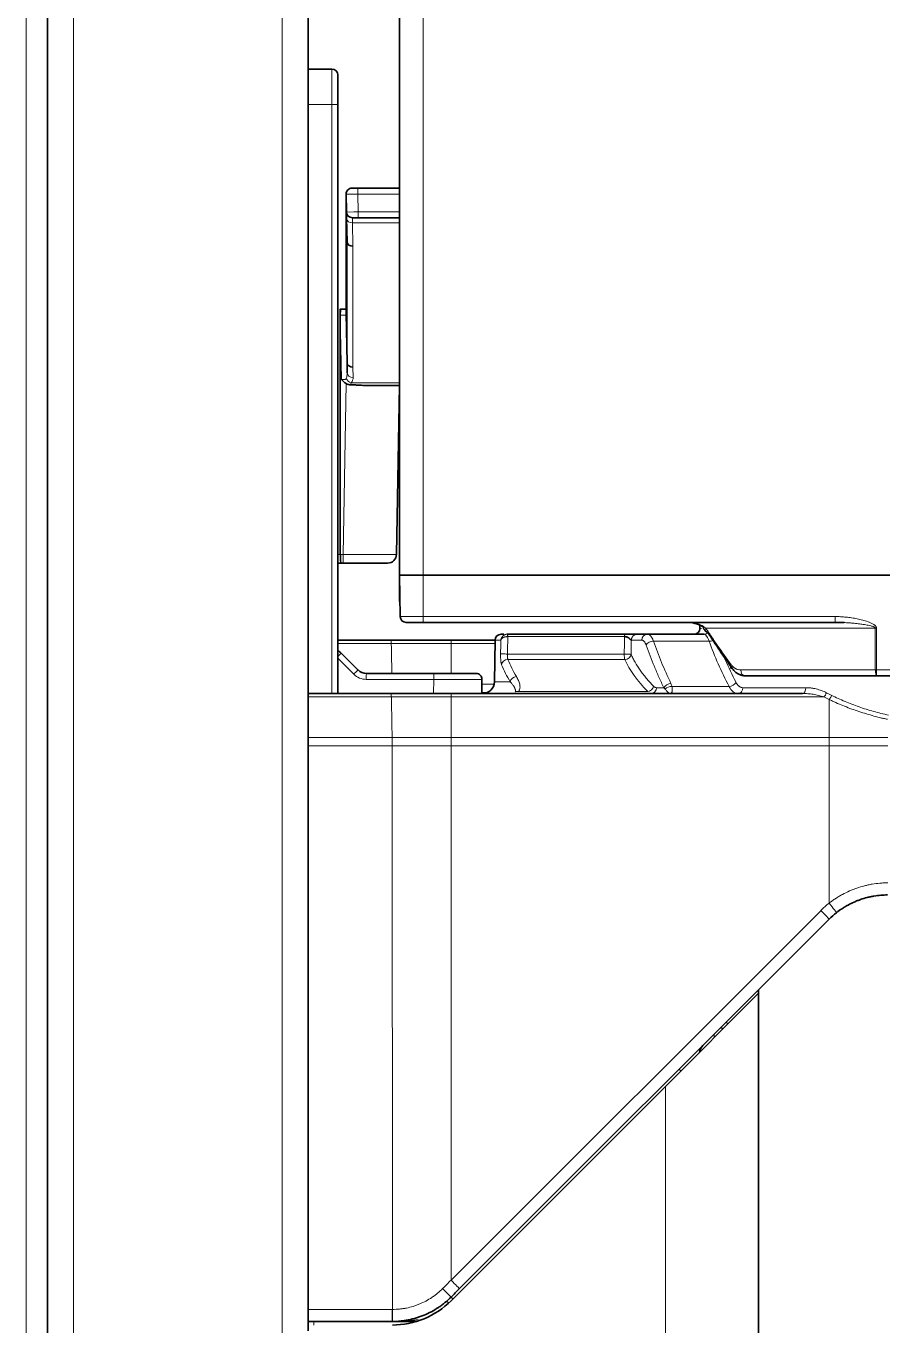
# Model space of a CAD drawing. Header units: inches. Extents: x -1096 to 3103, y -191 to 3207.
# Drawn here: x 2922.8 to 2995, y 1199.8 to 1309.5 of the extents above; entities that cross this region are included whole.
import ezdxf

# ---------------------------------------------------------------- set-up
doc = ezdxf.new("R2010")
doc.units = ezdxf.units.IN

msp = doc.modelspace()

# ---------------------------------------------------------------- linework, layer by layer
at = {"lineweight": 13}
for p, q in [((2956.31, 1895.14), (2956.31, 1263.14)), ((2922.81, 1135.19), (2922.81, 1829.13)), ((2926.81, 1829.13), (2926.81, 1133.34)), ((2944.41, 1122.55), (2944.41, 1829.14)), ((2948.61, 1302.84), (2948.61, 1305.84)), ((2948.61, 1302.84), (2946.61, 1302.84)), ((2948.61, 1302.84), (2949.11, 1302.84)), ((2948.61, 1253.14), (2948.61, 1302.84)), ((2950.81, 1295.79), (2950.81, 1295.28)), ((2950.81, 1295.28), (2950.84, 1293.78)), ((2954.31, 1295.28), (2950.81, 1295.28)), ((2949.82, 1294.74), (2949.82, 1294.73)), ((2949.82, 1294.73), (2949.82, 1285.86)), ((2950.84, 1293.29), (2950.84, 1293.78)), ((2950.84, 1293.78), (2954.31, 1293.78)), ((2950.34, 1293.29), (2950.35, 1292.85)), ((2950.35, 1292.85), (2950.39, 1290.88)), ((2954.31, 1292.85), (2950.35, 1292.85)), ((2949.89, 1281.06), (2949.89, 1291.26)), ((2950.39, 1290.88), (2950.39, 1280.68)), ((2949.41, 1279.65), (2949.32, 1285.08)), ((2950.39, 1280.68), (2950.4, 1279.81)), ((2949.56, 1264.88), (2949.81, 1279.29)), ((2950.24, 1279.36), (2954.31, 1279.36)), ((2949.11, 1264.88), (2949.32, 1264.88)), ((2949.32, 1264.88), (2949.56, 1264.88)), ((2949.56, 1264.14), (2949.56, 1264.88)), ((2956.31, 1263.14), (2956.31, 1259.63)), ((2954.37, 1259.63), (2956.31, 1259.63)), ((2956.31, 1259.14), (2956.31, 1259.63)), ((2956.31, 1259.63), (2991.05, 1259.63)), ((2979.65, 1258.63), (2979.79, 1258.63)), ((2994.45, 1258.65), (2980.16, 1258.65)), ((2991.05, 1259.14), (2991.05, 1259.63)), ((2962.38, 1257.65), (2962.86, 1257.65)), ((2973.3, 1257.94), (2963.45, 1257.94)), ((2974.76, 1257.65), (2973.87, 1257.65)), ((2980.43, 1257.55), (2975.74, 1257.55)), ((2953.62, 1257.35), (2949.11, 1257.35)), ((2962.38, 1257.35), (2958.66, 1257.35)), ((2963.42, 1256.47), (2973.27, 1256.47)), ((2950.45, 1254.77), (2949.11, 1256.12)), ((2973.32, 1256.01), (2963.45, 1256.01)), ((2957.2, 1254.33), (2951.51, 1254.33)), ((2957.18, 1253.14), (2957.2, 1254.33)), ((2983.09, 1255.13), (2994.45, 1255.13)), ((2994.56, 1254.64), (2994.56, 1255.13)), ((2994.56, 1255.13), (2998.54, 1255.13)), ((2961.74, 1253.23), (2961.25, 1253.23)), ((2961.27, 1253.93), (2962.3, 1253.93)), ((2962.32, 1254.12), (2963.66, 1254.12)), ((2964.34, 1253.3), (2975.25, 1253.3)), ((2975.99, 1253.63), (2976.62, 1253.63)), ((2977.3, 1253.73), (2982.12, 1253.73)), ((2983.28, 1253.63), (2988.58, 1253.63)), ((2953.63, 1252.85), (2946.61, 1252.85)), ((2990.11, 1252.85), (2958.66, 1252.85)), ((2946.61, 1249.43), (2953.69, 1249.43)), ((2958.66, 1249.43), (2990.56, 1249.43)), ((2953.69, 1248.73), (2946.61, 1248.73)), ((2953.69, 1248.73), (2953.71, 1201.16)), ((2990.56, 1248.73), (2958.66, 1248.73)), ((2958.66, 1248.73), (2958.66, 1203.62)), ((2990.56, 1248.73), (2990.56, 1235.44)), ((2958.66, 1203.62), (2989.85, 1234.81)), ((2980.86, 1224.1), (2980.86, 1224.4)), ((2977.89, 1221.43), (2978.04, 1221.28)), ((2976.75, 1133.87), (2976.75, 1219.98)), ((2958.66, 1202.19), (2958.81, 1202.04)), ((2946.61, 1201.16), (2953.71, 1201.16)), ((2947.1, 1200.14), (2947.1, 1199.84))]:
    msp.add_line(p, q, dxfattribs=at)
at = {"lineweight": 35}
for p, q in [((2954.31, 1869.14), (2954.31, 1263.14)), ((2924.61, 1133.34), (2924.61, 1829.13)), ((2924.61, 1134.14), (2924.61, 1829.13)), ((2946.61, 1829.13), (2946.61, 1211.6)), ((2946.61, 1305.84), (2948.61, 1305.84)), ((2949.11, 1305.34), (2949.11, 1302.84)), ((2949.11, 1302.84), (2949.11, 1253.14)), ((2949.84, 1293.78), (2949.81, 1295.28)), ((2950.31, 1295.79), (2950.81, 1295.79)), ((2950.81, 1295.79), (2954.31, 1295.79)), ((2949.82, 1294.74), (2949.82, 1285.87)), ((2949.82, 1294.74), (2949.82, 1294.74)), ((2949.85, 1293.23), (2949.84, 1293.78)), ((2949.89, 1291.26), (2949.85, 1293.23)), ((2950.84, 1293.29), (2950.34, 1293.29)), ((2954.31, 1293.29), (2950.84, 1293.29)), ((2949.3, 1285.08), (2949.32, 1264.88)), ((2949.3, 1285.08), (2949.3, 1285.08)), ((2949.38, 1285.59), (2949.82, 1285.59)), ((2949.81, 1285.24), (2949.89, 1281.06)), ((2949.81, 1285.12), (2949.81, 1285.08)), ((2949.82, 1285.87), (2949.82, 1285.86)), ((2949.9, 1280.19), (2949.89, 1281.06)), ((2954.31, 1279.14), (2951.55, 1279.14)), ((2954.31, 1279.14), (2954.06, 1264.88)), ((2949.37, 1264.14), (2949.11, 1264.14)), ((2949.56, 1264.14), (2949.37, 1264.14)), ((2953.31, 1264.14), (2949.56, 1264.14)), ((2954.31, 1263.14), (2954.31, 1261.14)), ((2954.31, 1263.14), (2956.31, 1263.14)), ((2954.37, 1259.63), (2954.31, 1263.14)), ((2954.31, 1263.14), (2956.31, 1263.14)), ((2956.31, 1263.14), (3032.31, 1263.14)), ((2956.31, 1263.14), (3032.31, 1263.14)), ((2956.31, 1259.14), (2954.87, 1259.14)), ((2991.05, 1259.14), (2956.31, 1259.14)), ((2979.66, 1258.9), (2979.65, 1258.63)), ((2949.11, 1257.64), (2953.61, 1257.64)), ((2958.66, 1257.64), (2962.39, 1257.64)), ((2962.38, 1257.65), (2962.32, 1254.12)), ((2963.11, 1258.14), (2962.88, 1258.14)), ((2963.42, 1258.14), (2973.27, 1258.14)), ((2974.36, 1258.14), (2975.23, 1258.14)), ((2975.23, 1258.14), (2980.01, 1258.14)), ((2949.4, 1256.55), (2950.81, 1255.13)), ((2951.52, 1254.84), (2957.21, 1254.84)), ((2957.21, 1254.84), (2960.77, 1254.84)), ((2961.27, 1254.33), (2961.25, 1253.14)), ((2994.56, 1254.64), (2983.43, 1254.64)), ((2998.54, 1254.64), (2994.56, 1254.64)), ((2946.61, 1253.14), (2953.61, 1253.14)), ((2958.66, 1253.14), (2988.31, 1253.14)), ((2990.56, 1234.09), (2959.36, 1202.9)), ((2984.61, 1228.14), (2984.61, 1227.84)), ((2976.75, 1219.98), (2984.61, 1227.84)), ((2984.61, 1227.84), (2984.61, 1133.95)), ((2958.66, 1201.89), (2976.75, 1219.98)), ((2946.61, 1211.6), (2946.61, 1201.16)), ((2946.61, 1200.56), (2946.61, 1201.16)), ((2946.61, 1200.57), (2946.61, 1199.35)), ((2953.69, 1200.14), (2946.61, 1200.14)), ((2955.73, 1200.14), (2953.71, 1200.14))]:
    msp.add_line(p, q, dxfattribs=at)
for centre, radius, start, end in [((2948.61, 1305.34), 0.5, 0, 90), ((2950.31, 1295.29), 0.5, 90, 181), ((2950.34, 1293.79), 0.5, 181, 270), ((2953.31, 1264.89), 0.75, 270, 359), ((2956.31, 1261.14), 2, 180, 191.7675), ((2954.87, 1259.64), 0.5, 181, 270), ((2979.15, 1258.64), 0.5, 270, 359), ((2962.88, 1257.64), 0.5, 90, 179), ((2948.69, 1255.84), 1, 45, 65.5305), ((2951.52, 1255.84), 1, 225, 270), ((2960.77, 1254.34), 0.5, 359, 90), ((2961.32, 1254.14), 1, 270, 359), ((2980.6, 1222.72), 1, 135, 173.0133), ((2953.71, 1206.84), 7, 270, 315)]:
    msp.add_arc(centre, radius, start, end, dxfattribs=at)
at = {"lineweight": 13}
msp.add_arc((2951.51, 1255.83), 1.5, 225, 270, dxfattribs=at)
for centre, major_axis, ratio, start_param, end_param in [((2950.81, 1295.29), (1, 0.01), 0.008724, 3.141669, 4.712161), ((2950.84, 1293.79), (1, 0.01), 0.008724, 3.141669, 4.712161), ((2950.35, 1293.24), (0.5, 0.009), 0.777889, 3.141593, 4.698812), ((2949.38, 1280.56), (-0.07, 4.52), 0.997624, 6.28291, 6.286304), ((2949.32, 1285.09), (-0.007, 0.5), 0.000253, 0.577842, 1.588248), ((2949.38, 1285.09), (0, 0.5), 0.065258, 0, 1.589351), ((2949.31, 1285.09), (-0.5, 0.009), 0.017429, 1.637012, 3.069768), ((2949.4, 1280.2), (-0.031, 0.828), 0.603263, 4.096843, 4.678781), ((2950.24, 1279.75), (0.393, -0.309), 0.697541, 4.01568, 5.213794), ((2950.4, 1280.2), (0.5, 0.009), 0.777889, 3.141593, 4.698812), ((2949.4, 1279.81), (-1, 0.036), 0.818727, 2.603679, 3.185616), ((2949.56, 1264.89), (-4.5, 0.01), 0.002908, 1.571059, 3.14155), ((2980.37, 1258.91), (0.386, 0.317), 0.426632, 2.433988, 3.134508), ((2980.55, 1258.66), (0.423, 0.267), 0.548283, 2.309898, 3.109857), ((2994.55, 1258.66), (0.5, 0.001), 0.017452, 4.496256, 4.712356), ((2963.4, 1257.94), (0, -0.2), 0.146939, 1.571269, 3.141593), ((2963.41, 1257.94), (0, -0.2), 0.173648, 1.570796, 3.141593), ((2975.23, 1257.64), (0, -0.5), 0.947061, 3.141593, 4.694936), ((2975.59, 1257.2), (-0.472, -0.164), 0.665763, 4.15744, 5.778968), ((2999.66, 1254.84), (-21.63, 21.64), 0.621798, 0.907955, 1.048612), ((2980.01, 1258.64), (0, -0.5), 0.957601, 0, 0.763468), ((2980.58, 1257.91), (-0.471, -0.168), 0.662439, 1.009522, 1.712138), ((2999.31, 1255.64), (-17.15, 17.16), 0.621798, 0.91977, 1.109579), ((2949.05, 1256.19), (-0.354, -0.354), 0.000002, 1.743231, 3.141593), ((2963.33, 1256.47), (-0.5, 0.009), 0.003031, 4.537882, 6.122397), ((2973.36, 1256.47), (0.5, -0.009), 0.003031, 4.537882, 6.089771), ((2973.36, 1256.47), (0, 0.5), 0.173648, 1.570796, 2.736701), ((2973.36, 1256.47), (0.459, 0.198), 0.903307, 4.2713, 5.818606), ((2963.42, 1255.55), (-0.465, -0.184), 0.905903, 4.299714, 5.853323), ((2999.39, 1255.94), (-36.43, 3.29), 0.41925, 0.207859, 0.29992), ((2999.31, 1256.14), (-26.42, 2.39), 0.41925, 0.223861, 0.465577), ((2982.65, 1255.58), (0.404, 0.294), 0.488668, 2.187213, 3.796821), ((2950.46, 1254.78), (-0.354, -0.354), 0.000002, 1.546114, 3.141593), ((2951.52, 1254.34), (0, -0.5), 0.017452, 3.141593, 4.729842), ((2957.21, 1254.34), (0, -0.5), 0.017452, 3.141593, 4.729842), ((2957.27, 1254.34), (-4, 0.01), 0.002219, 1.553619, 3.141559), ((2964.14, 1254.11), (-0.427, -0.259), 0.8883, 4.147574, 5.664968), ((2983.43, 1255.14), (0, 0.5), 0.670447, 1.58825, 3.141593), ((2994.56, 1255.14), (0, 0.5), 0.214721, 1.58825, 3.141593), ((2994.56, 1255.14), (-0.5, -0.001), 0.017452, 1.35439, 1.570763), ((2964.31, 1252.84), (-0.368, 0.338), 0.881295, 5.320182, 5.913002), ((2975.28, 1253.76), (-0.354, -0.353), 0.840461, 0.797935, 2.25102), ((2975.55, 1253.64), (0, -0.5), 0.896917, 0, 1.553343), ((2977.05, 1253.62), (-0.452, -0.214), 0.623374, 4.087549, 5.609643), ((2977.14, 1253.37), (-0.485, -0.12), 0.693973, 4.219164, 5.556865), ((2982.28, 1254.08), (-0.442, -0.233), 0.603039, 0.919015, 2.398103), ((2982.87, 1253.64), (0, -0.5), 0.811936, 0, 1.553343), ((2988.31, 1253.64), (0, -0.5), 0.543466, 0, 1.553343), ((2990.11, 1253.21), (-0.227, -0.445), 0.419883, 0.88243, 1.762766), ((2999.31, 1270.25), (19.94, 0), 0.982842, 4.233369, 4.258138), ((2995.51, 1229.16), (5.66, 5.66), 1, 1.452509, 1.570796), ((2989.85, 1234.8), (-0.707, 0.707), 0.012342, 3.141593, 4.72473), ((2990.56, 1235.43), (-0.619, 0.786), 0.010799, 3.141593, 4.7261), ((2980.86, 1224.88), (1, 0), 0.017452, 0.638008, 1.03802), ((2981.3, 1225.94), (0.707, -0.707), 0.018511, 0, 0.663459), ((2957.95, 1202.9), (-0.707, 0.707), 0.0153, 3.141593, 4.721772), ((2958.66, 1203.61), (-0.707, 0.707), 0.012342, 3.141593, 4.72473), ((2958.96, 1201.11), (0.656, -0.754), 0.001709, 3.141593, 3.823406), ((2953.69, 1201.14), (0, 1), 0.017452, 3.141593, 4.729842), ((2953.71, 1201.14), (0, 1), 0.017407, 3.141593, 4.729842)]:
    msp.add_ellipse(centre, major_axis=major_axis, ratio=ratio, start_param=start_param, end_param=end_param, dxfattribs=at)
at = {"lineweight": 35}
for centre, major_axis, ratio, start_param, end_param in [((2949.87, 1292.78), (-0.04, 2.5), 0.014096, 0.440872, 0.679176), ((2949.89, 1319.93), (0, 28.67), 0.000391, 3.119172, 3.12803), ((2950.39, 1291.27), (0.5, 0.004), 0.777912, 3.15724, 4.7056), ((2949.74, 1288.58), (-0.06, 3.5), 0.014096, 3.446981, 3.820769), ((2949.89, 1309.71), (0, 28.66), 0.000391, 3.119166, 3.128026), ((2950.39, 1281.07), (0.5, 0.004), 0.777912, 3.15724, 4.7056), ((2949.37, 1264.89), (0, 0.75), 0.061163, 1.58825, 3.141593), ((2980.55, 1258.66), (0.423, 0.267), 0.548283, 3.109857, 3.830507), ((2999.29, 1257.42), (-22.29, 22.3), 0.453049, 1.109371, 1.235259), ((2995.51, 1229.14), (-4.95, 4.95), 1, 6.164898, 6.283185)]:
    msp.add_ellipse(centre, major_axis=major_axis, ratio=ratio, start_param=start_param, end_param=end_param, dxfattribs=at)
for points, knots in [([(2949.3, 1285.08), (2949.3, 1285.12), (2949.3, 1285.17), (2949.3, 1285.22), (2949.3, 1285.23), (2949.3, 1285.25), (2949.3, 1285.26), (2949.3, 1285.29), (2949.3, 1285.33), (2949.3, 1285.36), (2949.3, 1285.39), (2949.3, 1285.4), (2949.3, 1285.41), (2949.3, 1285.42), (2949.31, 1285.46), (2949.31, 1285.49), (2949.31, 1285.51)], [0, 0, 0, 0, 0.25, 0.25, 0.3125, 0.3125, 0.375, 0.375, 0.5, 0.625, 0.625, 0.6875, 0.6875, 0.75, 0.75, 1, 1, 1, 1]), ([(2949.33, 1285.59), (2949.33, 1285.59), (2949.33, 1285.59), (2949.32, 1285.59), (2949.32, 1285.59), (2949.32, 1285.59), (2949.32, 1285.58), (2949.32, 1285.58), (2949.32, 1285.57), (2949.32, 1285.56), (2949.31, 1285.55), (2949.31, 1285.52), (2949.31, 1285.51)], [0, 0, 0, 0, 0.0625, 0.0625, 0.125, 0.25, 0.375, 0.375, 0.5, 0.5, 0.75, 1, 1, 1, 1]), ([(2949.81, 1279.29), (2949.77, 1279.32), (2949.73, 1279.34), (2949.66, 1279.4), (2949.63, 1279.43), (2949.57, 1279.49), (2949.53, 1279.52), (2949.49, 1279.57), (2949.47, 1279.59), (2949.45, 1279.61), (2949.44, 1279.62), (2949.43, 1279.64), (2949.42, 1279.64), (2949.41, 1279.65)], [0, 0, 0, 0, 0.25, 0.25, 0.5, 0.5, 0.75, 0.75, 0.875, 0.875, 0.9375, 0.9375, 1, 1, 1, 1]), ([(2950.13, 1279.2), (2950.08, 1279.2), (2950.02, 1279.21), (2949.94, 1279.24), (2949.91, 1279.24), (2949.86, 1279.27), (2949.83, 1279.28), (2949.81, 1279.29)], [0, 0, 0, 0, 0.5, 0.5, 0.75, 0.75, 1, 1, 1, 1]), ([(2951.55, 1279.14), (2951.44, 1279.14), (2951.33, 1279.14), (2951.09, 1279.15), (2950.98, 1279.16), (2950.74, 1279.17), (2950.62, 1279.18), (2950.38, 1279.19), (2950.26, 1279.2), (2950.13, 1279.2)], [0, 0, 0, 0, 0.25, 0.25, 0.5, 0.5, 0.75, 0.75, 1, 1, 1, 1]), ([(2979.99, 1258.7), (2979.94, 1258.74), (2979.88, 1258.78), (2979.8, 1258.84), (2979.76, 1258.86), (2979.7, 1258.89), (2979.67, 1258.9), (2979.58, 1258.95), (2979.51, 1258.98), (2979.38, 1259.02), (2979.31, 1259.04), (2979.17, 1259.08), (2979.11, 1259.09), (2978.96, 1259.12), (2978.89, 1259.13), (2978.79, 1259.13), (2978.73, 1259.14), (2978.68, 1259.14), (2978.65, 1259.14), (2978.63, 1259.14), (2978.61, 1259.14)], [0, 0, 0, 0, 0.138194, 0.138194, 0.210011, 0.210011, 0.281828, 0.281828, 0.425463, 0.425463, 0.569097, 0.569097, 0.712731, 0.712731, 0.856366, 0.856366, 0.928183, 0.964091, 0.964091, 1, 1, 1, 1]), ([(2991.82, 1259.12), (2991.71, 1259.13), (2991.59, 1259.13), (2991.34, 1259.14), (2991.19, 1259.14), (2991.05, 1259.14)], [0, 0, 0, 0, 0.438518, 0.438518, 1, 1, 1, 1]), ([(2953.61, 1257.64), (2954.45, 1257.64), (2955.29, 1257.64), (2956.97, 1257.64), (2957.82, 1257.64), (2958.66, 1257.64)], [0, 0, 0, 0, 0.5, 0.5, 1, 1, 1, 1]), ([(2974.36, 1258.14), (2974.32, 1258.14), (2974.25, 1258.14), (2974.09, 1258.14), (2974.01, 1258.14), (2973.72, 1258.14), (2973.51, 1258.14), (2973.26, 1258.14)], [0, 0, 0, 0, 0.25, 0.25, 0.5, 0.5, 1, 1, 1, 1]), ([(2973.87, 1257.65), (2973.87, 1257.65), (2973.87, 1257.65), (2973.86, 1257.65), (2973.86, 1257.65), (2973.86, 1257.65), (2973.86, 1257.65), (2973.85, 1257.65), (2973.85, 1257.65), (2973.85, 1257.66), (2973.84, 1257.66), (2973.84, 1257.66), (2973.84, 1257.66), (2973.83, 1257.66), (2973.83, 1257.67), (2973.83, 1257.67), (2973.82, 1257.67), (2973.82, 1257.67), (2973.82, 1257.68), (2973.81, 1257.68), (2973.81, 1257.68), (2973.8, 1257.69), (2973.8, 1257.69), (2973.8, 1257.69), (2973.79, 1257.7), (2973.78, 1257.71), (2973.78, 1257.71), (2973.77, 1257.72), (2973.76, 1257.73), (2973.74, 1257.75), (2973.73, 1257.76), (2973.71, 1257.78), (2973.69, 1257.79), (2973.68, 1257.81), (2973.66, 1257.82), (2973.65, 1257.83), (2973.63, 1257.84), (2973.62, 1257.85), (2973.6, 1257.86), (2973.59, 1257.87), (2973.57, 1257.88), (2973.55, 1257.88), (2973.54, 1257.89), (2973.52, 1257.9), (2973.5, 1257.9), (2973.49, 1257.91), (2973.47, 1257.92), (2973.45, 1257.92), (2973.44, 1257.93), (2973.42, 1257.93), (2973.4, 1257.93), (2973.38, 1257.93), (2973.37, 1257.94), (2973.35, 1257.94), (2973.33, 1257.94), (2973.31, 1257.94), (2973.3, 1257.94), (2973.3, 1257.94)], [0, 0, 0, 0, 0.011725, 0.023347, 0.034873, 0.046304, 0.057648, 0.068907, 0.080087, 0.091192, 0.102227, 0.113198, 0.124109, 0.134966, 0.145773, 0.156537, 0.167262, 0.177954, 0.188619, 0.199262, 0.209888, 0.220504, 0.231114, 0.241725, 0.252, 0.265769, 0.283039, 0.303815, 0.328098, 0.35589, 0.387191, 0.422002, 0.460323, 0.485812, 0.510946, 0.535738, 0.560197, 0.584334, 0.608162, 0.631692, 0.654937, 0.677909, 0.700623, 0.723092, 0.74533, 0.767353, 0.789175, 0.810812, 0.83228, 0.853597, 0.874778, 0.895841, 0.916803, 0.937682, 0.958496, 0.979262, 1, 1, 1, 1]), ([(2983.43, 1254.64), (2983.33, 1254.64), (2983.24, 1254.65), (2983.1, 1254.69), (2983.05, 1254.71), (2982.99, 1254.74), (2982.96, 1254.75), (2982.92, 1254.77), (2982.9, 1254.78), (2982.79, 1254.84), (2982.71, 1254.9), (2982.61, 1254.99), (2982.59, 1255.01), (2982.55, 1255.05), (2982.54, 1255.07), (2982.48, 1255.14), (2982.45, 1255.18), (2982.41, 1255.23)], [0, 0, 0, 0, 0.25, 0.25, 0.375, 0.375, 0.4375, 0.4375, 0.5, 0.5, 0.75, 0.75, 0.8125, 0.8125, 0.875, 0.875, 1, 1, 1, 1]), ([(2953.61, 1253.14), (2954.45, 1253.14), (2955.29, 1253.14), (2956.98, 1253.14), (2957.82, 1253.14), (2958.66, 1253.14)], [0, 0, 0, 0, 0.5, 0.5, 1, 1, 1, 1]), ([(2995.49, 1236.14), (2995.3, 1236.14), (2994.91, 1236.12), (2994.53, 1236.07), (2994.24, 1236.03), (2994.14, 1236.01), (2993.96, 1235.97), (2993.86, 1235.95), (2993.58, 1235.87), (2993.39, 1235.82), (2993.12, 1235.72), (2993.03, 1235.69), (2992.85, 1235.62), (2992.76, 1235.58), (2992.49, 1235.46), (2992.32, 1235.37), (2992.06, 1235.24), (2991.98, 1235.19), (2991.81, 1235.09), (2991.73, 1235.03), (2991.48, 1234.87), (2991.33, 1234.76), (2991.17, 1234.64)], [0, 0, 0, 0, 0.125, 0.25, 0.25, 0.3125, 0.3125, 0.375, 0.375, 0.5, 0.5, 0.5625, 0.5625, 0.625, 0.625, 0.75, 0.75, 0.8125, 0.8125, 0.875, 0.875, 1, 1, 1, 1]), ([(2958.66, 1202.19), (2958.49, 1202.03), (2958.32, 1201.87), (2958.06, 1201.66), (2957.97, 1201.59), (2957.78, 1201.45), (2957.69, 1201.38), (2957.4, 1201.19), (2957.01, 1200.96), (2956.6, 1200.76), (2956.33, 1200.65), (2956.28, 1200.63), (2956.17, 1200.59), (2956.01, 1200.53), (2955.85, 1200.48), (2955.52, 1200.38), (2955.3, 1200.32), (2954.96, 1200.25), (2954.85, 1200.23), (2954.68, 1200.21), (2954.62, 1200.2), (2954.51, 1200.19), (2954.45, 1200.18), (2954.17, 1200.15), (2953.94, 1200.14), (2953.71, 1200.14)], [0, 0, 0, 0, 0.125, 0.125, 0.1875, 0.1875, 0.25, 0.25, 0.375, 0.5, 0.5, 0.53125, 0.53125, 0.5625, 0.625, 0.625, 0.75, 0.75, 0.8125, 0.8125, 0.84375, 0.84375, 0.875, 0.875, 1, 1, 1, 1])]:
    msp.add_open_spline(points, degree=3, knots=knots, dxfattribs=at)
at = {"lineweight": 13}
for points, degree in [([(2949.35, 1285.08), (2949.34, 1285.08), (2949.33, 1285.08), (2949.32, 1285.08)], 3), ([(2979.99, 1258.77), (2980.05, 1258.73), (2980.11, 1258.69), (2980.16, 1258.65)], 3), ([(2994.55, 1258.65), (2994.56, 1257.48), (2994.56, 1256.3), (2994.56, 1255.13)], 3), ([(2963.45, 1257.94), (2963.44, 1257.45), (2963.43, 1256.96), (2963.42, 1256.47)], 3), ([(2963.45, 1257.94), (2963.44, 1257.94), (2963.44, 1257.94), (2963.43, 1257.94)], 3), ([(2973.27, 1256.47), (2973.28, 1256.96), (2973.29, 1257.45), (2973.3, 1257.94)], 3), ([(2953.62, 1257.35), (2953.67, 1254.84)], 1), ([(2958.66, 1257.35), (2958.66, 1254.84)], 1), ([(2976.73, 1253.51), (2976.69, 1253.55), (2976.66, 1253.59), (2976.62, 1253.63)], 3), ([(2990.34, 1253.2), (2990.48, 1253.13), (2990.63, 1253.05), (2990.77, 1252.98)], 3), ([(2953.63, 1252.85), (2953.69, 1249.43)], 1), ([(2958.66, 1252.85), (2958.66, 1249.43)], 1), ([(2990.56, 1252.64), (2990.56, 1249.43)], 1), ([(2957.95, 1202.92), (2958.19, 1203.15), (2958.42, 1203.39), (2958.66, 1203.62)], 3), ([(2953.71, 1201.16), (2953.71, 1201.16), (2953.72, 1201.16), (2953.72, 1201.16)], 3)]:
    msp.add_open_spline(points, degree=degree, dxfattribs=at)
at = {"lineweight": 35}
for points, degree in [([(2949.33, 1285.59), (2949.34, 1285.59), (2949.36, 1285.59), (2949.38, 1285.59)], 3), ([(2979.94, 1258.65), (2980.06, 1258.51), (2980.12, 1258.39)], 2), ([(2963.4, 1258.14), (2963.41, 1258.14), (2963.41, 1258.14), (2963.41, 1258.14)], 3), ([(2959.36, 1202.9), (2959.13, 1202.66), (2958.89, 1202.43), (2958.66, 1202.19)], 3), ([(2953.71, 1200.14), (2953.7, 1200.14), (2953.69, 1200.14), (2953.69, 1200.14)], 3)]:
    msp.add_open_spline(points, degree=degree, dxfattribs=at)
at = {"lineweight": 13}
for points, knots in [([(2949.41, 1279.65), (2949.43, 1279.65), (2949.45, 1279.65), (2949.5, 1279.65), (2949.52, 1279.64), (2949.55, 1279.64), (2949.56, 1279.64), (2949.58, 1279.64), (2949.59, 1279.63), (2949.62, 1279.63), (2949.64, 1279.63), (2949.67, 1279.63), (2949.68, 1279.63), (2949.7, 1279.63), (2949.71, 1279.63), (2949.73, 1279.64), (2949.73, 1279.64), (2949.75, 1279.64), (2949.76, 1279.65), (2949.77, 1279.66), (2949.78, 1279.66), (2949.79, 1279.68), (2949.8, 1279.69), (2949.81, 1279.71), (2949.82, 1279.72), (2949.82, 1279.73), (2949.83, 1279.74)], [0, 0, 0, 0, 0.125, 0.125, 0.25, 0.25, 0.3125, 0.3125, 0.375, 0.375, 0.5, 0.5, 0.5625, 0.5625, 0.625, 0.625, 0.6875, 0.6875, 0.75, 0.75, 0.8125, 0.8125, 0.875, 0.9375, 0.9375, 1, 1, 1, 1]), ([(2950.24, 1279.36), (2950.23, 1279.33), (2950.21, 1279.3), (2950.18, 1279.24), (2950.16, 1279.22), (2950.13, 1279.2)], [0, 0, 0, 0, 0.5, 0.5, 1, 1, 1, 1]), ([(2978.61, 1259.14), (2978.63, 1259.14), (2978.64, 1259.14), (2978.67, 1259.14), (2978.72, 1259.14), (2978.76, 1259.14), (2978.85, 1259.13), (2978.91, 1259.13), (2979.09, 1259.1), (2979.21, 1259.08), (2979.39, 1259.04), (2979.45, 1259.02), (2979.56, 1258.99), (2979.62, 1258.97), (2979.73, 1258.92), (2979.79, 1258.89), (2979.89, 1258.84), (2979.94, 1258.81), (2979.99, 1258.77)], [0, 0, 0, 0, 0.03125, 0.03125, 0.0625, 0.125, 0.125, 0.25, 0.25, 0.5, 0.5, 0.625, 0.625, 0.75, 0.75, 0.875, 0.875, 1, 1, 1, 1]), ([(2980.16, 1258.65), (2980.33, 1258.39), (2980.5, 1258.14), (2980.84, 1257.62), (2981.01, 1257.37), (2981.55, 1256.6), (2981.92, 1256.08), (2982.3, 1255.57)], [0, 0, 0, 0, 0.25, 0.25, 0.5, 0.5, 1, 1, 1, 1]), ([(2991.05, 1259.63), (2991.2, 1259.63), (2991.36, 1259.63), (2991.68, 1259.61), (2991.83, 1259.6), (2992.14, 1259.57), (2992.3, 1259.55), (2992.61, 1259.5), (2992.77, 1259.47), (2993, 1259.43), (2993.07, 1259.41), (2993.23, 1259.37), (2993.31, 1259.36), (2993.46, 1259.32), (2993.53, 1259.29), (2993.68, 1259.25), (2993.76, 1259.22), (2993.91, 1259.17), (2993.98, 1259.14), (2994.09, 1259.09), (2994.12, 1259.07), (2994.2, 1259.04), (2994.23, 1259.02), (2994.3, 1258.98), (2994.33, 1258.96), (2994.38, 1258.92), (2994.39, 1258.91), (2994.42, 1258.88), (2994.44, 1258.87), (2994.47, 1258.84), (2994.48, 1258.83), (2994.5, 1258.8), (2994.5, 1258.8), (2994.51, 1258.78), (2994.52, 1258.76), (2994.53, 1258.75), (2994.54, 1258.73), (2994.54, 1258.72), (2994.55, 1258.69), (2994.55, 1258.67), (2994.55, 1258.65)], [0, 0, 0, 0, 0.125, 0.125, 0.25, 0.25, 0.375, 0.375, 0.5, 0.5, 0.5625, 0.5625, 0.625, 0.625, 0.6875, 0.6875, 0.75, 0.75, 0.8125, 0.8125, 0.84375, 0.84375, 0.875, 0.875, 0.90625, 0.90625, 0.921875, 0.921875, 0.9375, 0.9375, 0.953125, 0.953125, 0.960938, 0.960938, 0.96875, 0.976562, 0.976562, 0.984375, 0.984375, 1, 1, 1, 1]), ([(2994.45, 1258.65), (2994.45, 1258.65), (2994.45, 1258.66), (2994.44, 1258.67), (2994.44, 1258.67), (2994.44, 1258.68), (2994.44, 1258.68), (2994.43, 1258.69), (2994.43, 1258.7), (2994.42, 1258.71), (2994.41, 1258.71), (2994.4, 1258.72), (2994.39, 1258.73), (2994.37, 1258.74), (2994.35, 1258.75), (2994.32, 1258.77), (2994.3, 1258.77), (2994.25, 1258.8), (2994.21, 1258.81), (2994.15, 1258.83), (2994.11, 1258.84), (2994, 1258.87), (2993.93, 1258.88), (2993.79, 1258.91), (2993.72, 1258.93), (2993.58, 1258.95), (2993.5, 1258.96), (2993.36, 1258.98), (2993.29, 1258.99), (2993.07, 1259.02), (2992.93, 1259.04), (2992.64, 1259.07), (2992.49, 1259.08), (2992.2, 1259.1), (2992.06, 1259.11), (2991.88, 1259.12), (2991.85, 1259.12), (2991.82, 1259.12)], [0, 0, 0, 0, 0.005025, 0.005025, 0.01005, 0.01005, 0.015075, 0.015075, 0.0201, 0.0201, 0.03015, 0.03015, 0.040199, 0.040199, 0.060299, 0.060299, 0.080399, 0.080399, 0.120598, 0.120598, 0.160798, 0.160798, 0.241196, 0.241196, 0.321595, 0.321595, 0.401994, 0.401994, 0.482393, 0.482393, 0.64319, 0.64319, 0.803988, 0.803988, 0.964785, 0.964785, 1, 1, 1, 1]), ([(2994.45, 1255.13), (2994.45, 1255.3), (2994.45, 1255.47), (2994.45, 1256.64), (2994.45, 1257.65), (2994.45, 1258.65)], [0, 0, 0, 0, 0.144585, 0.144585, 1, 1, 1, 1]), ([(2953.62, 1257.35), (2953.62, 1257.4), (2953.62, 1257.44), (2953.62, 1257.51), (2953.62, 1257.54), (2953.62, 1257.59), (2953.62, 1257.61), (2953.61, 1257.63), (2953.61, 1257.64), (2953.61, 1257.64)], [0, 0, 0, 0, 0.25, 0.25, 0.5, 0.5, 0.75, 0.75, 1, 1, 1, 1]), ([(2958.66, 1257.35), (2958.66, 1257.4), (2958.66, 1257.44), (2958.66, 1257.51), (2958.66, 1257.54), (2958.66, 1257.59), (2958.66, 1257.61), (2958.66, 1257.63), (2958.66, 1257.64), (2958.66, 1257.64)], [0, 0, 0, 0, 0.250752, 0.250752, 0.501503, 0.501503, 0.752255, 0.752255, 1, 1, 1, 1]), ([(2962.84, 1256.48), (2962.85, 1256.81), (2962.85, 1257.15), (2962.86, 1257.54), (2962.86, 1257.59), (2962.86, 1257.65)], [0, 0, 0, 0, 0.85435, 0.85435, 1, 1, 1, 1]), ([(2962.86, 1257.65), (2962.86, 1257.66), (2962.86, 1257.66), (2962.87, 1257.68), (2962.87, 1257.69), (2962.87, 1257.71), (2962.88, 1257.72), (2962.88, 1257.75), (2962.89, 1257.77), (2962.9, 1257.8), (2962.91, 1257.81), (2962.93, 1257.86), (2962.94, 1257.88), (2962.97, 1257.92), (2962.99, 1257.94), (2963.01, 1257.96), (2963.02, 1257.97), (2963.02, 1257.98), (2963.05, 1258.01), (2963.08, 1258.03), (2963.12, 1258.06), (2963.14, 1258.07), (2963.17, 1258.08), (2963.18, 1258.09), (2963.22, 1258.1), (2963.23, 1258.11), (2963.27, 1258.12), (2963.28, 1258.13), (2963.33, 1258.14), (2963.37, 1258.14), (2963.4, 1258.14)], [0, 0, 0, 0, 0.03125, 0.03125, 0.0625, 0.0625, 0.125, 0.125, 0.1875, 0.1875, 0.25, 0.25, 0.375, 0.375, 0.4375, 0.46875, 0.46875, 0.5, 0.5, 0.625, 0.625, 0.6875, 0.6875, 0.75, 0.75, 0.8125, 0.8125, 0.875, 0.875, 1, 1, 1, 1]), ([(2963.43, 1257.94), (2963.4, 1257.94), (2963.36, 1257.94), (2963.31, 1257.93), (2963.29, 1257.93), (2963.26, 1257.92), (2963.24, 1257.92), (2963.21, 1257.91), (2963.19, 1257.91), (2963.16, 1257.9), (2963.15, 1257.89), (2963.1, 1257.88), (2963.07, 1257.86), (2963.04, 1257.85), (2963.04, 1257.84), (2963.02, 1257.83), (2963.01, 1257.82), (2962.99, 1257.81), (2962.96, 1257.79), (2962.94, 1257.77), (2962.92, 1257.75), (2962.91, 1257.74), (2962.9, 1257.72), (2962.89, 1257.71), (2962.88, 1257.69), (2962.87, 1257.69), (2962.87, 1257.67), (2962.87, 1257.67), (2962.86, 1257.66), (2962.86, 1257.65), (2962.86, 1257.65)], [0, 0, 0, 0, 0.125, 0.125, 0.1875, 0.1875, 0.25, 0.25, 0.3125, 0.3125, 0.375, 0.375, 0.5, 0.5, 0.53125, 0.53125, 0.5625, 0.625, 0.625, 0.75, 0.75, 0.8125, 0.8125, 0.875, 0.875, 0.9375, 0.9375, 0.96875, 0.96875, 1, 1, 1, 1]), ([(2973.3, 1257.94), (2973.3, 1257.97), (2973.29, 1257.99), (2973.29, 1258.04), (2973.29, 1258.06), (2973.28, 1258.1), (2973.28, 1258.12), (2973.27, 1258.14), (2973.27, 1258.14), (2973.26, 1258.14)], [0, 0, 0, 0, 0.25, 0.25, 0.5, 0.5, 0.75, 0.75, 1, 1, 1, 1]), ([(2973.87, 1257.65), (2973.86, 1257.41), (2973.86, 1257.17), (2973.85, 1256.78), (2973.85, 1256.62), (2973.85, 1256.46)], [0, 0, 0, 0, 0.603913, 0.603913, 1, 1, 1, 1]), ([(2975.12, 1257.21), (2975.11, 1257.25), (2975.1, 1257.28), (2975.08, 1257.33), (2975.07, 1257.34), (2975.05, 1257.37), (2975.05, 1257.38), (2975.01, 1257.45), (2974.98, 1257.5), (2974.94, 1257.55), (2974.93, 1257.55), (2974.92, 1257.57), (2974.91, 1257.58), (2974.89, 1257.6), (2974.87, 1257.61), (2974.82, 1257.64), (2974.79, 1257.65), (2974.76, 1257.65)], [0, 0, 0, 0, 0.125, 0.125, 0.1875, 0.1875, 0.25, 0.25, 0.5, 0.5, 0.5625, 0.5625, 0.625, 0.625, 0.75, 0.75, 1, 1, 1, 1]), ([(2975.23, 1258.14), (2975.28, 1258.14), (2975.32, 1258.13), (2975.39, 1258.09), (2975.41, 1258.07), (2975.45, 1258.05), (2975.46, 1258.04), (2975.48, 1258.01), (2975.49, 1258), (2975.55, 1257.94), (2975.59, 1257.88), (2975.64, 1257.79), (2975.65, 1257.77), (2975.67, 1257.73), (2975.68, 1257.71), (2975.71, 1257.65), (2975.73, 1257.6), (2975.74, 1257.55)], [0, 0, 0, 0, 0.25, 0.25, 0.375, 0.375, 0.4375, 0.4375, 0.5, 0.5, 0.75, 0.75, 0.8125, 0.8125, 0.875, 0.875, 1, 1, 1, 1]), ([(2980.43, 1257.55), (2980.4, 1257.65), (2980.36, 1257.73), (2980.31, 1257.84), (2980.29, 1257.87), (2980.26, 1257.92), (2980.26, 1257.94), (2980.24, 1257.96), (2980.23, 1257.98), (2980.18, 1258.04), (2980.15, 1258.08), (2980.1, 1258.11), (2980.09, 1258.11), (2980.08, 1258.12), (2980.07, 1258.13), (2980.04, 1258.14), (2980.02, 1258.14), (2980.01, 1258.14)], [0, 0, 0, 0, 0.25, 0.25, 0.375, 0.375, 0.4375, 0.4375, 0.5, 0.5, 0.75, 0.75, 0.8125, 0.8125, 0.875, 0.875, 1, 1, 1, 1]), ([(2958.66, 1257.35), (2957.82, 1257.35), (2956.98, 1257.35), (2955.3, 1257.35), (2954.46, 1257.35), (2953.62, 1257.35)], [0, 0, 0, 0, 0.5, 0.5, 1, 1, 1, 1]), ([(2962.93, 1255.56), (2962.92, 1255.58), (2962.91, 1255.62), (2962.89, 1255.68), (2962.89, 1255.73), (2962.88, 1255.74), (2962.88, 1255.78), (2962.87, 1255.79), (2962.87, 1255.85), (2962.86, 1255.89), (2962.86, 1255.95), (2962.86, 1255.97), (2962.85, 1256), (2962.85, 1256.01), (2962.85, 1256.03), (2962.85, 1256.04), (2962.85, 1256.1), (2962.84, 1256.14), (2962.84, 1256.21), (2962.84, 1256.24), (2962.84, 1256.28), (2962.84, 1256.31), (2962.84, 1256.38), (2962.84, 1256.43), (2962.84, 1256.48)], [0, 0, 0, 0, 0.125, 0.25, 0.25, 0.3125, 0.3125, 0.375, 0.375, 0.5, 0.5, 0.5625, 0.5625, 0.59375, 0.59375, 0.625, 0.625, 0.75, 0.75, 0.8125, 0.8125, 0.875, 0.875, 1, 1, 1, 1]), ([(2963.42, 1256.47), (2963.42, 1256.45), (2963.42, 1256.42), (2963.42, 1256.37), (2963.42, 1256.35), (2963.42, 1256.3), (2963.42, 1256.28), (2963.42, 1256.25), (2963.42, 1256.24), (2963.42, 1256.22), (2963.42, 1256.2), (2963.43, 1256.17), (2963.43, 1256.16), (2963.43, 1256.13), (2963.43, 1256.12), (2963.43, 1256.1), (2963.43, 1256.09), (2963.44, 1256.07), (2963.44, 1256.04), (2963.45, 1256.02), (2963.45, 1256.01)], [0, 0, 0, 0, 0.125, 0.125, 0.25, 0.25, 0.375, 0.375, 0.4375, 0.4375, 0.5, 0.5, 0.625, 0.625, 0.6875, 0.6875, 0.75, 0.75, 0.875, 1, 1, 1, 1]), ([(2973.85, 1256.46), (2973.9, 1256.35), (2973.95, 1256.23), (2974.03, 1256.06), (2974.06, 1256.01), (2974.12, 1255.89), (2974.28, 1255.61), (2974.45, 1255.32), (2974.69, 1254.99), (2974.81, 1254.82), (2974.95, 1254.65), (2975.04, 1254.54), (2975.08, 1254.48), (2975.32, 1254.2), (2975.52, 1253.98), (2975.74, 1253.75)], [0, 0, 0, 0, 0.125, 0.125, 0.1875, 0.1875, 0.25, 0.5, 0.5, 0.625, 0.6875, 0.6875, 0.75, 0.75, 1, 1, 1, 1]), ([(2976.62, 1253.63), (2976.47, 1253.93), (2976.33, 1254.23), (2976.06, 1254.83), (2975.94, 1255.12), (2975.56, 1256.02), (2975.33, 1256.61), (2975.12, 1257.21)], [0, 0, 0, 0, 0.25, 0.25, 0.5, 0.5, 1, 1, 1, 1]), ([(2963.66, 1254.12), (2963.51, 1254.36), (2963.38, 1254.6), (2963.13, 1255.08), (2963.02, 1255.32), (2962.93, 1255.56)], [0, 0, 0, 0, 0.5, 0.5, 1, 1, 1, 1]), ([(2981.69, 1256.22), (2981.72, 1256.14), (2981.76, 1256.06), (2982.07, 1255.35), (2982.37, 1254.71), (2982.7, 1254.07)], [0, 0, 0, 0, 0.110419, 0.110419, 1, 1, 1, 1]), ([(2982.3, 1255.57), (2982.32, 1255.54), (2982.35, 1255.5), (2982.39, 1255.46), (2982.41, 1255.44), (2982.44, 1255.41), (2982.45, 1255.4), (2982.53, 1255.33), (2982.59, 1255.28), (2982.68, 1255.24), (2982.69, 1255.23), (2982.73, 1255.21), (2982.75, 1255.2), (2982.8, 1255.18), (2982.84, 1255.17), (2982.94, 1255.14), (2983.02, 1255.13), (2983.09, 1255.13)], [0, 0, 0, 0, 0.125, 0.125, 0.1875, 0.1875, 0.25, 0.25, 0.5, 0.5, 0.5625, 0.5625, 0.625, 0.625, 0.75, 0.75, 1, 1, 1, 1]), ([(2964.17, 1254.57), (2964.21, 1254.52), (2964.24, 1254.47), (2964.29, 1254.36), (2964.32, 1254.3), (2964.37, 1254.2), (2964.39, 1254.14), (2964.42, 1254.04), (2964.44, 1253.98), (2964.46, 1253.9), (2964.46, 1253.87), (2964.47, 1253.82), (2964.47, 1253.79), (2964.48, 1253.71), (2964.48, 1253.66), (2964.47, 1253.58), (2964.47, 1253.56), (2964.45, 1253.5), (2964.45, 1253.48), (2964.42, 1253.43), (2964.41, 1253.4), (2964.38, 1253.35), (2964.36, 1253.33), (2964.34, 1253.3)], [0, 0, 0, 0, 0.125, 0.125, 0.25, 0.25, 0.375, 0.375, 0.5, 0.5, 0.5625, 0.5625, 0.625, 0.625, 0.75, 0.75, 0.8125, 0.8125, 0.875, 0.875, 0.9375, 0.9375, 1, 1, 1, 1]), ([(2953.63, 1252.85), (2953.62, 1252.9), (2953.62, 1252.94), (2953.62, 1253.01), (2953.62, 1253.04), (2953.62, 1253.09), (2953.62, 1253.11), (2953.62, 1253.13), (2953.61, 1253.14), (2953.61, 1253.14)], [0, 0, 0, 0, 0.25, 0.25, 0.5, 0.5, 0.75, 0.75, 1, 1, 1, 1]), ([(2958.66, 1252.85), (2958.66, 1252.9), (2958.66, 1252.94), (2958.66, 1253.01), (2958.66, 1253.04), (2958.66, 1253.09), (2958.66, 1253.11), (2958.66, 1253.13), (2958.66, 1253.14), (2958.66, 1253.14)], [0, 0, 0, 0, 0.250752, 0.250752, 0.501503, 0.501503, 0.752255, 0.752255, 1, 1, 1, 1]), ([(2964.07, 1253.28), (2964.08, 1253.29), (2964.09, 1253.31), (2964.1, 1253.35), (2964.1, 1253.36), (2964.1, 1253.4), (2964.1, 1253.42), (2964.09, 1253.45), (2964.09, 1253.47), (2964.07, 1253.52), (2964.06, 1253.56), (2964.03, 1253.61), (2964.02, 1253.63), (2964.01, 1253.67), (2964, 1253.68), (2963.96, 1253.74), (2963.94, 1253.77), (2963.89, 1253.84), (2963.87, 1253.88), (2963.78, 1253.98), (2963.72, 1254.05), (2963.66, 1254.12)], [0, 0, 0, 0, 0.0625, 0.0625, 0.125, 0.125, 0.1875, 0.1875, 0.25, 0.25, 0.375, 0.375, 0.4375, 0.4375, 0.5, 0.5, 0.625, 0.625, 0.75, 0.75, 1, 1, 1, 1]), ([(2975.74, 1253.75), (2975.78, 1253.71), (2975.82, 1253.68), (2975.88, 1253.65), (2975.9, 1253.64), (2975.94, 1253.64), (2975.95, 1253.64), (2975.97, 1253.63), (2975.98, 1253.63), (2975.99, 1253.63)], [0, 0, 0, 0, 0.5, 0.5, 0.75, 0.75, 0.875, 0.875, 1, 1, 1, 1]), ([(2977.21, 1253.14), (2977.2, 1253.14), (2977.2, 1253.14), (2977.19, 1253.14), (2977.17, 1253.14), (2977.16, 1253.14), (2977.13, 1253.15), (2977.11, 1253.15), (2977.06, 1253.18), (2977.02, 1253.2), (2976.96, 1253.24), (2976.94, 1253.26), (2976.9, 1253.29), (2976.88, 1253.32), (2976.84, 1253.36), (2976.82, 1253.39), (2976.77, 1253.44), (2976.75, 1253.47), (2976.73, 1253.51)], [0, 0, 0, 0, 0.03125, 0.03125, 0.0625, 0.125, 0.125, 0.25, 0.25, 0.5, 0.5, 0.625, 0.625, 0.75, 0.75, 0.875, 0.875, 1, 1, 1, 1]), ([(2977.21, 1253.98), (2977.23, 1253.93), (2977.25, 1253.89), (2977.28, 1253.81), (2977.29, 1253.77), (2977.3, 1253.73)], [0, 0, 0, 0, 0.5, 0.5, 1, 1, 1, 1]), ([(2977.3, 1253.73), (2977.31, 1253.67), (2977.32, 1253.63), (2977.32, 1253.54), (2977.33, 1253.5), (2977.32, 1253.44), (2977.32, 1253.43), (2977.32, 1253.39), (2977.32, 1253.38), (2977.31, 1253.33), (2977.31, 1253.3), (2977.3, 1253.26), (2977.29, 1253.24), (2977.27, 1253.2), (2977.27, 1253.19), (2977.25, 1253.16), (2977.24, 1253.16), (2977.23, 1253.15), (2977.22, 1253.14), (2977.22, 1253.14), (2977.21, 1253.14), (2977.21, 1253.14), (2977.21, 1253.14)], [0, 0, 0, 0, 0.125, 0.125, 0.25, 0.25, 0.3125, 0.3125, 0.375, 0.375, 0.5, 0.5, 0.625, 0.625, 0.75, 0.75, 0.875, 0.875, 0.9375, 0.96875, 0.96875, 1, 1, 1, 1]), ([(2982.87, 1253.14), (2982.83, 1253.14), (2982.8, 1253.14), (2982.74, 1253.15), (2982.73, 1253.16), (2982.69, 1253.17), (2982.67, 1253.17), (2982.59, 1253.2), (2982.52, 1253.24), (2982.44, 1253.3), (2982.43, 1253.32), (2982.39, 1253.35), (2982.38, 1253.36), (2982.33, 1253.41), (2982.3, 1253.44), (2982.22, 1253.55), (2982.17, 1253.63), (2982.12, 1253.73)], [0, 0, 0, 0, 0.125, 0.125, 0.1875, 0.1875, 0.25, 0.25, 0.5, 0.5, 0.5625, 0.5625, 0.625, 0.625, 0.75, 0.75, 1, 1, 1, 1]), ([(2982.7, 1254.07), (2982.73, 1254), (2982.77, 1253.94), (2982.84, 1253.86), (2982.86, 1253.83), (2982.89, 1253.8), (2982.91, 1253.79), (2982.93, 1253.77), (2982.94, 1253.76), (2983, 1253.71), (2983.06, 1253.68), (2983.12, 1253.66), (2983.14, 1253.65), (2983.16, 1253.64), (2983.18, 1253.64), (2983.22, 1253.63), (2983.25, 1253.63), (2983.28, 1253.63)], [0, 0, 0, 0, 0.25, 0.25, 0.375, 0.375, 0.4375, 0.4375, 0.5, 0.5, 0.75, 0.75, 0.8125, 0.8125, 0.875, 0.875, 1, 1, 1, 1]), ([(2990.11, 1252.85), (2990.04, 1252.88), (2989.97, 1252.9), (2989.82, 1252.94), (2989.74, 1252.96), (2989.52, 1253.02), (2989.37, 1253.05), (2989.14, 1253.08), (2989.06, 1253.09), (2988.91, 1253.11), (2988.84, 1253.12), (2988.61, 1253.13), (2988.46, 1253.14), (2988.31, 1253.14)], [0, 0, 0, 0, 0.125, 0.125, 0.25, 0.25, 0.5, 0.5, 0.625, 0.625, 0.75, 0.75, 1, 1, 1, 1]), ([(2988.58, 1253.63), (2988.73, 1253.63), (2988.87, 1253.62), (2989.06, 1253.6), (2989.1, 1253.59), (2989.17, 1253.58), (2989.21, 1253.58), (2989.32, 1253.56), (2989.4, 1253.54), (2989.62, 1253.49), (2989.76, 1253.44), (2989.98, 1253.36), (2990.05, 1253.34), (2990.2, 1253.27), (2990.27, 1253.24), (2990.34, 1253.2)], [0, 0, 0, 0, 0.25, 0.25, 0.3125, 0.3125, 0.375, 0.375, 0.5, 0.5, 0.75, 0.75, 0.875, 0.875, 1, 1, 1, 1]), ([(2958.66, 1252.85), (2957.82, 1252.85), (2956.98, 1252.85), (2955.3, 1252.85), (2954.46, 1252.85), (2953.63, 1252.85)], [0, 0, 0, 0, 0.5, 0.5, 1, 1, 1, 1]), ([(2990.77, 1252.98), (2990.76, 1252.95), (2990.74, 1252.92), (2990.71, 1252.85), (2990.69, 1252.82), (2990.66, 1252.76), (2990.64, 1252.73), (2990.6, 1252.68), (2990.58, 1252.66), (2990.56, 1252.64)], [0, 0, 0, 0, 0.25, 0.25, 0.5, 0.5, 0.75, 0.75, 1, 1, 1, 1]), ([(2995.47, 1250.96), (2995.41, 1250.97), (2995.36, 1250.99), (2995.25, 1251.01), (2995.09, 1251.05), (2994.92, 1251.08), (2994.6, 1251.16), (2994.39, 1251.22), (2993.75, 1251.4), (2993.33, 1251.53), (2992.71, 1251.74), (2992.51, 1251.81), (2992.11, 1251.96), (2991.71, 1252.12), (2991.32, 1252.29), (2991.03, 1252.41), (2990.89, 1252.48), (2990.74, 1252.55), (2990.65, 1252.59), (2990.6, 1252.61), (2990.56, 1252.64)], [0, 0, 0, 0, 0.03125, 0.03125, 0.0625, 0.125, 0.125, 0.25, 0.25, 0.5, 0.5, 0.625, 0.625, 0.75, 0.875, 0.875, 0.9375, 0.96875, 0.96875, 1, 1, 1, 1]), ([(2990.77, 1252.98), (2991.14, 1252.8), (2991.51, 1252.63), (2992.09, 1252.39), (2992.28, 1252.31), (2992.68, 1252.16), (2992.88, 1252.09), (2993.48, 1251.87), (2993.89, 1251.74), (2994.51, 1251.57), (2994.72, 1251.51), (2995.14, 1251.41), (2995.36, 1251.36), (2995.57, 1251.31)], [0, 0, 0, 0, 0.25, 0.25, 0.375, 0.375, 0.5, 0.5, 0.75, 0.75, 0.875, 0.875, 1, 1, 1, 1]), ([(2953.69, 1249.43), (2954.1, 1249.43), (2954.51, 1249.43), (2955.34, 1249.43), (2955.76, 1249.43), (2956.59, 1249.43), (2957, 1249.43), (2957.83, 1249.43), (2958.24, 1249.43), (2958.66, 1249.43)], [0, 0, 0, 0, 0.25, 0.25, 0.5, 0.5, 0.75, 0.75, 1, 1, 1, 1]), ([(2953.69, 1249.43), (2953.69, 1249.38), (2953.69, 1249.33), (2953.69, 1249.23), (2953.69, 1249.17), (2953.69, 1249.05), (2953.69, 1248.99), (2953.69, 1248.86), (2953.69, 1248.8), (2953.69, 1248.73)], [0, 0, 0, 0, 0.25, 0.25, 0.5, 0.5, 0.75, 0.75, 1, 1, 1, 1]), ([(2958.66, 1249.43), (2958.66, 1249.38), (2958.66, 1249.33), (2958.66, 1249.23), (2958.66, 1249.17), (2958.66, 1249.05), (2958.66, 1248.99), (2958.66, 1248.86), (2958.66, 1248.8), (2958.66, 1248.73)], [0, 0, 0, 0, 0.25, 0.25, 0.5, 0.5, 0.75, 0.75, 1, 1, 1, 1]), ([(2990.56, 1249.43), (2990.56, 1249.38), (2990.56, 1249.33), (2990.56, 1249.23), (2990.56, 1249.17), (2990.56, 1249.05), (2990.56, 1248.99), (2990.56, 1248.86), (2990.56, 1248.8), (2990.56, 1248.73)], [0, 0, 0, 0, 0.25, 0.25, 0.5, 0.5, 0.75, 0.75, 1, 1, 1, 1]), ([(2990.56, 1249.43), (2990.97, 1249.43), (2991.38, 1249.43), (2992.2, 1249.43), (2992.61, 1249.43), (2993.44, 1249.43), (2993.85, 1249.43), (2994.67, 1249.43), (2995.08, 1249.43), (2995.5, 1249.43)], [0, 0, 0, 0, 0.25, 0.25, 0.5, 0.5, 0.75, 0.75, 1, 1, 1, 1]), ([(2958.66, 1248.73), (2958.24, 1248.73), (2957.83, 1248.73), (2957, 1248.73), (2956.59, 1248.73), (2955.76, 1248.73), (2955.35, 1248.73), (2954.52, 1248.73), (2954.11, 1248.73), (2953.69, 1248.73)], [0, 0, 0, 0, 0.25, 0.25, 0.5, 0.5, 0.75, 0.75, 1, 1, 1, 1]), ([(2995.5, 1248.73), (2995.09, 1248.73), (2994.68, 1248.73), (2993.85, 1248.73), (2993.44, 1248.73), (2992.62, 1248.73), (2992.2, 1248.73), (2991.38, 1248.73), (2990.97, 1248.73), (2990.56, 1248.73)], [0, 0, 0, 0, 0.25, 0.25, 0.5, 0.5, 0.75, 0.75, 1, 1, 1, 1]), ([(2990.56, 1235.44), (2990.6, 1235.48), (2990.64, 1235.51), (2990.73, 1235.58), (2990.87, 1235.68), (2991.01, 1235.77), (2991.19, 1235.89), (2991.29, 1235.95), (2991.48, 1236.07), (2991.57, 1236.12), (2991.87, 1236.28), (2992.07, 1236.38), (2992.37, 1236.52), (2992.47, 1236.56), (2992.68, 1236.64), (2992.79, 1236.68), (2993.1, 1236.79), (2993.31, 1236.85), (2993.64, 1236.93), (2993.75, 1236.96), (2993.96, 1237.01), (2994.07, 1237.03), (2994.4, 1237.08), (2994.62, 1237.11), (2994.95, 1237.14), (2995.12, 1237.15), (2995.28, 1237.15), (2995.39, 1237.16), (2995.45, 1237.16), (2995.51, 1237.16)], [0, 0, 0, 0, 0.03125, 0.03125, 0.0625, 0.125, 0.125, 0.1875, 0.1875, 0.25, 0.25, 0.375, 0.375, 0.4375, 0.4375, 0.5, 0.5, 0.625, 0.625, 0.6875, 0.6875, 0.75, 0.75, 0.875, 0.875, 0.9375, 0.96875, 0.96875, 1, 1, 1, 1]), ([(2953.72, 1201.16), (2953.92, 1201.16), (2954.12, 1201.17), (2954.36, 1201.19), (2954.41, 1201.2), (2954.51, 1201.21), (2954.56, 1201.22), (2954.7, 1201.24), (2954.8, 1201.25), (2955.09, 1201.31), (2955.27, 1201.36), (2955.55, 1201.44), (2955.65, 1201.48), (2955.79, 1201.53), (2955.83, 1201.54), (2955.92, 1201.58), (2955.97, 1201.6), (2956.2, 1201.69), (2956.55, 1201.86), (2956.88, 1202.06), (2957.13, 1202.22), (2957.21, 1202.28), (2957.37, 1202.4), (2957.44, 1202.46), (2957.67, 1202.64), (2957.81, 1202.78), (2957.95, 1202.92)], [0, 0, 0, 0, 0.125, 0.125, 0.15625, 0.15625, 0.1875, 0.1875, 0.25, 0.25, 0.375, 0.375, 0.4375, 0.4375, 0.46875, 0.46875, 0.5, 0.5, 0.625, 0.75, 0.75, 0.8125, 0.8125, 0.875, 0.875, 1, 1, 1, 1]), ([(2955.9, 1200.3), (2955.83, 1200.29), (2955.76, 1200.28), (2955.58, 1200.25), (2955.47, 1200.24), (2955.25, 1200.22), (2955.14, 1200.21), (2954.81, 1200.18), (2954.59, 1200.16), (2954.26, 1200.15), (2954.09, 1200.14), (2953.9, 1200.14), (2953.82, 1200.14), (2953.76, 1200.14), (2953.73, 1200.14), (2953.71, 1200.14)], [0, 0, 0, 0, 0.095671, 0.095671, 0.246392, 0.246392, 0.397114, 0.397114, 0.698557, 0.698557, 0.849278, 0.924639, 0.96232, 0.96232, 1, 1, 1, 1])]:
    msp.add_open_spline(points, degree=3, knots=knots, dxfattribs=at)
msp.add_rational_spline([(2973.87, 1257.65), (2973.88, 1258.14), (2974.36, 1258.14)], [1, 0.713250449154, 1], degree=2, dxfattribs=at)

doc.saveas('drawing.dxf')
